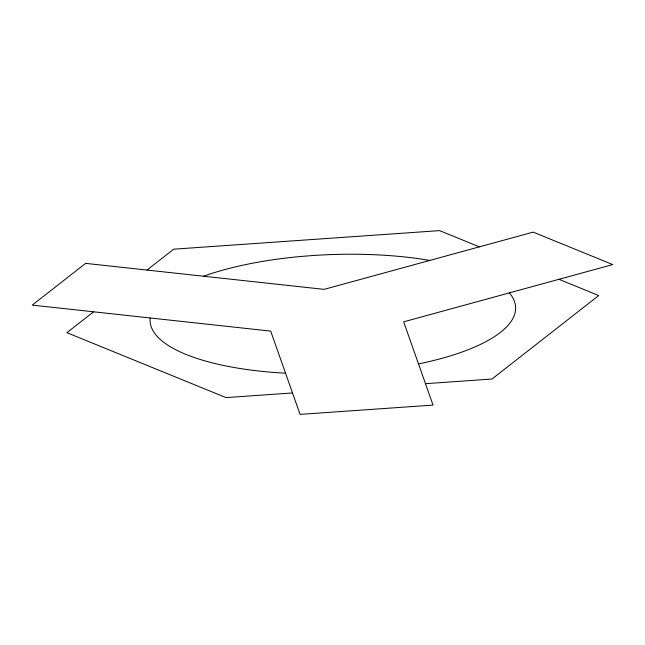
<?xml version="1.0" encoding="UTF-8"?>
<svg xmlns="http://www.w3.org/2000/svg" width="645" height="645" viewBox="0 0 645 645"><rect width="100%" height="100%" fill="white"/><g stroke="black" fill="none" stroke-linecap="round" stroke-linejoin="round"><path stroke-width="0.97" d="M150.18 317.977L150.035 320.605A182.906 59.55 -2.1 0 0 277.802 372.737L285.55 373.205M93.598 311.801L66.903 332.675L226.032 397.602L292.516 392.958M146.995 270.061L173.69 249.188L439.608 230.62L479.388 246.85M203.57 276.229L209.367 274.214A182.906 59.55 -2.1 0 1 422.878 259.306L429.78 260.435M418.508 363.917L425.555 362.417A182.906 59.55 -2.1 0 0 511.291 295.378L509.348 292.894M425.474 383.678L491.95 379.034L598.737 295.539L558.957 279.309M85.64 263.37L32.25 305.117L270.707 331.119L300.07 414.38L433.029 405.1L403.665 321.839L612.75 264.579L533.181 232.119L324.096 289.371L85.64 263.37"/></g></svg>
